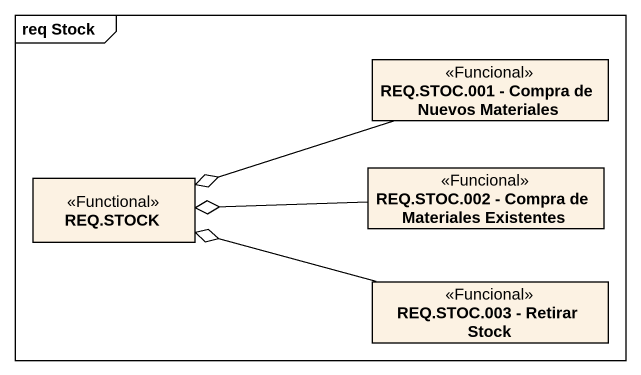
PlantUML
@startuml
mainframe req Stock
hide circle
hide empty members
class "REQ.STOC.001 - Compra de Nuevos Materiales" as REQ_STOC_001_Compra_de <<Funcional>>
class "REQ.STOCK" as REQ_STOCK <<Functional>>
class "REQ.STOC.002 - Compra de Materiales Existentes" as REQ_STOC_002_Compra_de <<Funcional>>
class "REQ.STOC.003 - Retirar Stock" as REQ_STOC_003_Retirar_Stock <<Funcional>>
REQ_STOC_001_Compra_de -left-o REQ_STOCK
REQ_STOC_002_Compra_de -left-o REQ_STOCK
REQ_STOC_003_Retirar_Stock -left-o REQ_STOCK
@enduml
